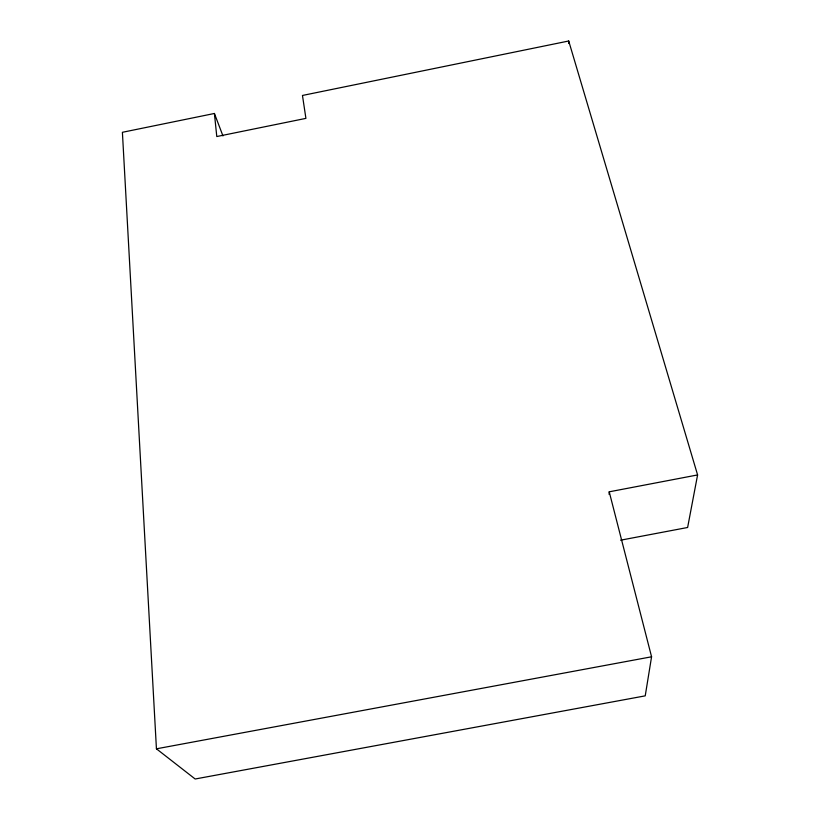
<?xml version="1.0" encoding="UTF-8"?>
<svg xmlns="http://www.w3.org/2000/svg" width="820" height="820" viewBox="0 0 820 820"><rect width="100%" height="100%" fill="white"/><g stroke="black" fill="none" stroke-linecap="round" stroke-linejoin="round"><path stroke-width="1.23" d="M609.106 494.368L609.229 491.815L697.594 474.934L568.711 41L302.467 95.458L305.911 118.377L216.787 136.54L214.409 113.478L122.405 132.297L156.435 748.814L195.16 779L645.227 695.852L651.572 656.789L609.229 491.815M697.594 474.934L687.621 527.486L620.576 540.195M156.435 748.814L651.572 656.789M214.409 113.478L222.958 135.925M568.711 41L568.742 43.521"/></g></svg>
